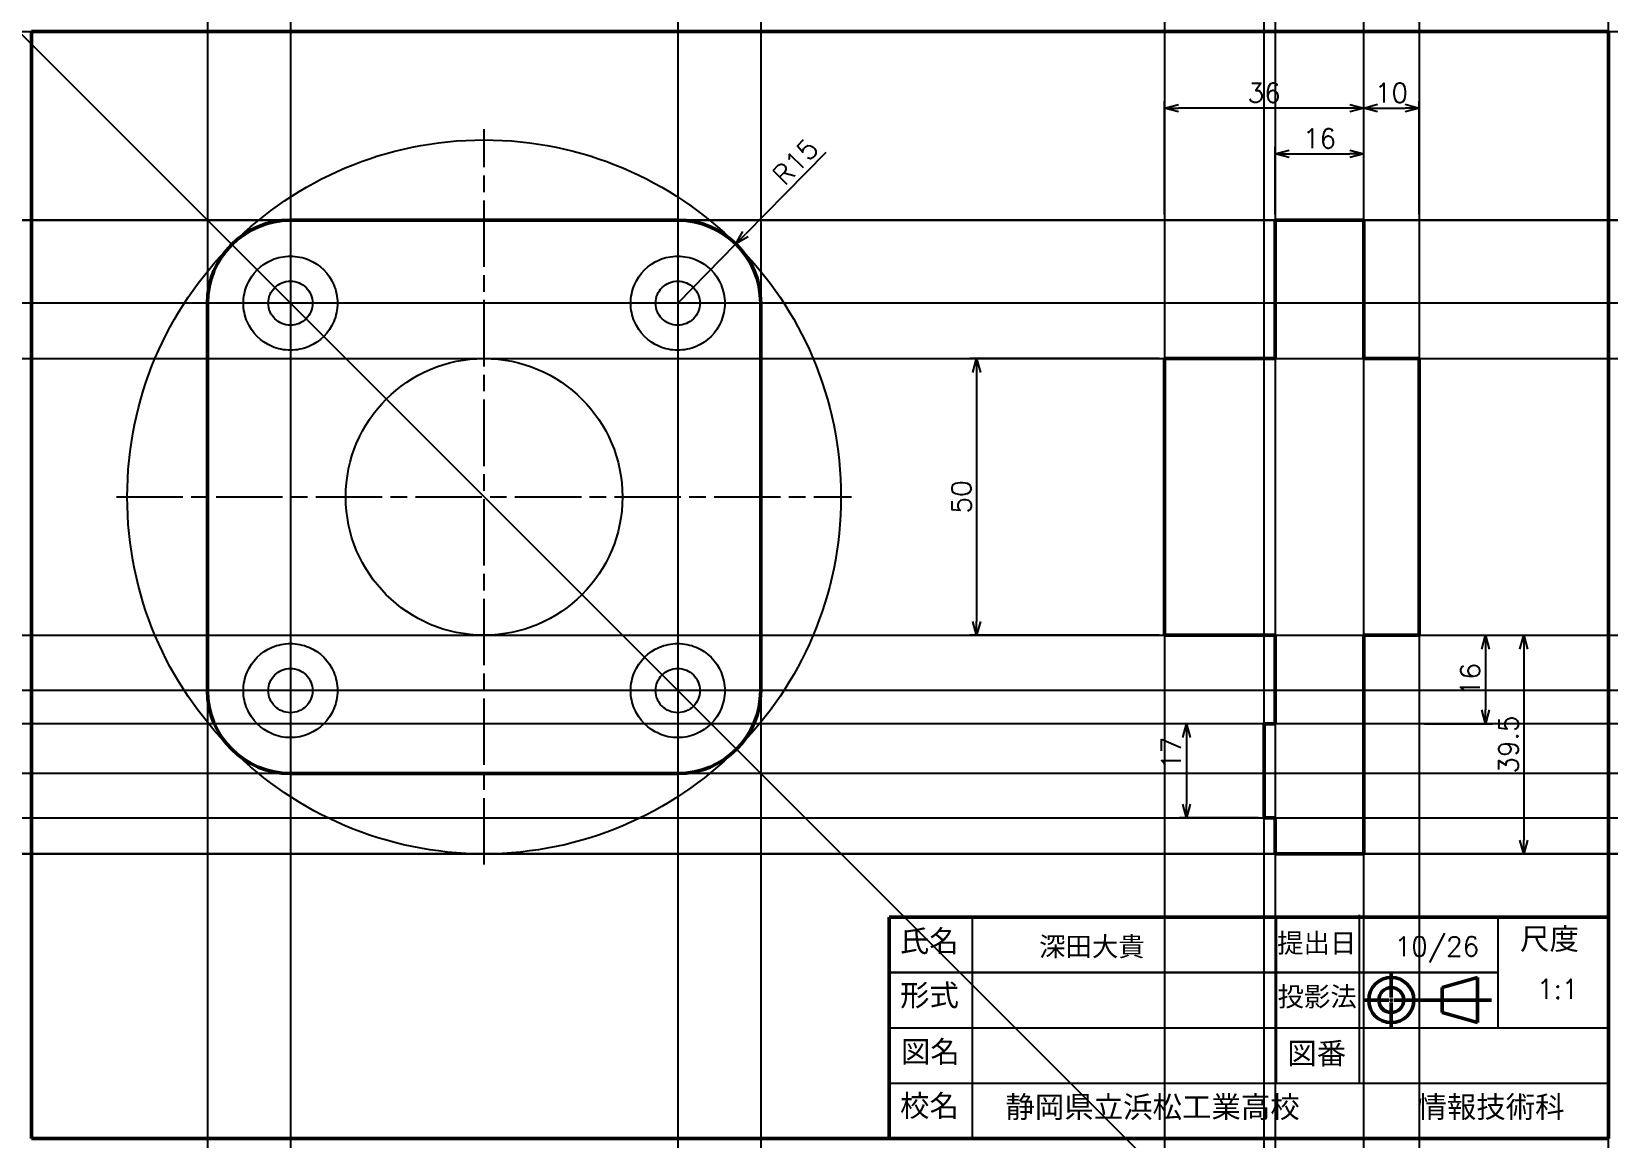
# Model space of a CAD drawing. Header units: millimetres. Extents: x 5 to 290, y 5 to 205.
import ezdxf

# ---------------------------------------------------------------- set-up
doc = ezdxf.new("R2010")
doc.units = ezdxf.units.MM
for name, pattern in [('AM_ISO08W050', [18, 12, -1.5, 3, -1.5]), ('Amconstr', [9999, 9999, 0]), ('CENTER2', [28.575, 19.05, -3.175, 3.175, -3.175])]:
    doc.linetypes.add(name, pattern=pattern)
doc.layers.get('Defpoints').update_dxf_attribs({"lineweight": 25})
for name, color, linetype, lineweight in [('AM_5', 92, 'Continuous', 25), ('AM_7', 142, 'AM_ISO08W050', 25), ('AM_CL', 1, 'Amconstr', 25), ('太\u3000線', 7, 'Continuous', 50), ('寸法線', 5, 'Continuous', 25), ('構築線', 255, 'Continuous', 25), ('表題欄', 7, 'Continuous', 50)]:
    doc.layers.add(name, color=color, linetype=linetype, lineweight=lineweight)
doc.styles.get("Standard").update_dxf_attribs({"font": 'txt.shx', "height": 3.5})
doc.dimstyles.new('ISO-25$0', dxfattribs={"dimtxt": 3.9, "dimasz": 2.5, "dimexe": 1.25, "dimexo": 1, "dimgap": 1, "dimtad": 1, "dimdsep": 46, "dimtxsty": 'Standard', "dimblk": 'OPEN30', "dimcen": 2.5, "dimadec": 0, "dimazin": 0, "dimtfac": 1, "dimtmove": 0, "dimatfit": 3, "dimldrblk": 'OPEN30', "dimfxl": 1, "dimarcsym": 0})
doc.dimstyles.new('ISO-25$4', dxfattribs={"dimtxt": 3.9, "dimasz": 2.5, "dimexe": 1.25, "dimexo": 1, "dimgap": 1, "dimtad": 1, "dimdsep": 46, "dimtxsty": 'Standard', "dimblk": 'OPEN30', "dimcen": 2.5, "dimadec": 0, "dimazin": 0, "dimtfac": 1, "dimtmove": 0, "dimatfit": 3, "dimldrblk": 'OPEN30', "dimfxl": 1, "dimarcsym": 0})

# ---------------------------------------------------------------- blocks, each defined once
blk = doc.blocks.new('*U7')
at = {"layer": '太\u3000線', "color": 0, "linetype": 'CENTER2', "transparency": 16777216}
for p, q in [((0, 0.45), (0, 4.99)), ((-5.14, 0), (-0.45, 0)), ((0.45, 0), (18.09, 0)), ((0, -5.01), (0, -0.45))]:
    blk.add_line(p, q, dxfattribs=at)
at = {"layer": '太\u3000線', "color": 0, "linetype": 'Continuous', "transparency": 16777216}
for p, q in [((-0.22, 0), (0.22, 0)), ((0, -0.22), (0, 0.22))]:
    blk.add_line(p, q, dxfattribs=at)
blk = doc.blocks.new('_Open30')
at = {"layer": '表題欄', "color": 0, "linetype": 'CENTER2', "lineweight": -2}
for p, q in [((-1, 0.27), (0, 0)), ((0, 0), (-1, -0.27)), ((0, 0), (-1, 0))]:
    blk.add_line(p, q, dxfattribs=at)
blk = doc.blocks.new('*D9')
at = {"layer": 'AM_5', "color": 0, "lineweight": -2, "transparency": 16777216}
for p, q in [((208.78, 145.92), (174.56, 145.92)), ((175.81, 143.42), (175.81, 98.42)), ((208.78, 95.92), (174.56, 95.92))]:
    blk.add_line(p, q, dxfattribs=at)
at = {"layer": 'Defpoints', "color": 0, "transparency": 16777216}
for p in [(209.78, 145.92), (175.81, 95.92), (209.78, 95.92)]:
    blk.add_point(p, dxfattribs=at)
at = {"layer": 'AM_5', "color": 0, "lineweight": -2, "transparency": 16777216, "xscale": 2.5, "yscale": 2.5, "zscale": 2.5}
for p, rotation in [((175.81, 145.92), 90), ((175.81, 95.92), 270)]:
    blk.add_blockref('_Open30', p, dxfattribs=dict(at, rotation=rotation))
at = {"layer": 'AM_5', "color": 0, "transparency": 16777216, "insert": (173.06, 120.92), "char_height": 3.5, "attachment_point": 5, "rotation": 90}
blk.add_mtext('50', dxfattribs=at)
blk = doc.blocks.new('*D10')
at = {"layer": 'AM_5', "color": 0, "lineweight": -2, "transparency": 16777216}
for p, q in [((229.78, 171.92), (229.78, 184.17)), ((232.28, 182.92), (243.28, 182.92)), ((245.78, 171.92), (245.78, 184.17))]:
    blk.add_line(p, q, dxfattribs=at)
at = {"layer": 'Defpoints', "color": 0, "transparency": 16777216}
for p in [(245.78, 182.92), (229.78, 170.92), (245.78, 170.92)]:
    blk.add_point(p, dxfattribs=at)
at = {"layer": 'AM_5', "color": 0, "lineweight": -2, "transparency": 16777216, "xscale": 2.5, "yscale": 2.5, "zscale": 2.5, "rotation": 180}
blk.add_blockref('_Open30', (229.78, 182.92), dxfattribs=at)
at = {"layer": 'AM_5', "color": 0, "lineweight": -2, "transparency": 16777216, "xscale": 2.5, "yscale": 2.5, "zscale": 2.5}
blk.add_blockref('_Open30', (245.78, 182.92), dxfattribs=at)
at = {"layer": 'AM_5', "color": 0, "transparency": 16777216, "insert": (237.78, 185.67), "char_height": 3.5, "attachment_point": 5}
blk.add_mtext('16', dxfattribs=at)
blk = doc.blocks.new('*D11')
at = {"layer": 'AM_5', "color": 0, "lineweight": -2, "transparency": 16777216}
for p, q in [((209.78, 171.92), (209.78, 192.42)), ((243.28, 191.17), (212.28, 191.17)), ((245.78, 171.92), (245.78, 192.42))]:
    blk.add_line(p, q, dxfattribs=at)
at = {"layer": 'Defpoints', "color": 0, "transparency": 16777216}
for p in [(209.78, 191.17), (209.78, 170.92), (245.78, 170.92)]:
    blk.add_point(p, dxfattribs=at)
at = {"layer": 'AM_5', "color": 0, "lineweight": -2, "transparency": 16777216, "xscale": 2.5, "yscale": 2.5, "zscale": 2.5, "rotation": 180}
blk.add_blockref('_Open30', (209.78, 191.17), dxfattribs=at)
at = {"layer": 'AM_5', "color": 0, "lineweight": -2, "transparency": 16777216, "xscale": 2.5, "yscale": 2.5, "zscale": 2.5}
blk.add_blockref('_Open30', (245.78, 191.17), dxfattribs=at)
at = {"layer": 'AM_5', "color": 0, "transparency": 16777216, "insert": (227.78, 193.92), "char_height": 3.5, "attachment_point": 5}
blk.add_mtext('36', dxfattribs=at)
blk = doc.blocks.new('*D12')
at = {"layer": 'AM_5', "color": 0, "lineweight": -2, "transparency": 16777216}
for p, q in [((245.78, 171.92), (245.78, 192.43)), ((248.28, 191.18), (253.28, 191.18)), ((255.78, 171.92), (255.78, 192.43))]:
    blk.add_line(p, q, dxfattribs=at)
at = {"layer": 'Defpoints', "color": 0, "transparency": 16777216}
for p in [(255.78, 191.18), (245.78, 170.92), (255.78, 170.92)]:
    blk.add_point(p, dxfattribs=at)
at = {"layer": 'AM_5', "color": 0, "lineweight": -2, "transparency": 16777216, "xscale": 2.5, "yscale": 2.5, "zscale": 2.5, "rotation": 180}
blk.add_blockref('_Open30', (245.78, 191.18), dxfattribs=at)
at = {"layer": 'AM_5', "color": 0, "lineweight": -2, "transparency": 16777216, "xscale": 2.5, "yscale": 2.5, "zscale": 2.5}
blk.add_blockref('_Open30', (255.78, 191.18), dxfattribs=at)
at = {"layer": 'AM_5', "color": 0, "transparency": 16777216, "insert": (250.78, 193.93), "char_height": 3.5, "attachment_point": 5}
blk.add_mtext('10', dxfattribs=at)
blk = doc.blocks.new('*D13')
at = {"layer": 'AM_5', "color": 0, "lineweight": -2, "transparency": 16777216}
for p, q in [((148.58, 183.17), (134.06, 168.4)), ((121.79, 155.92), (132.3, 166.62))]:
    blk.add_line(p, q, dxfattribs=at)
at = {"layer": 'Defpoints', "color": 0, "transparency": 16777216}
for p in [(132.3, 166.62), (121.79, 155.92)]:
    blk.add_point(p, dxfattribs=at)
at = {"layer": 'AM_5', "color": 0, "lineweight": -2, "transparency": 16777216, "xscale": 2.5, "yscale": 2.5, "zscale": 2.5, "rotation": 225.4960997174384}
blk.add_blockref('_Open30', (132.3, 166.62), dxfattribs=at)
at = {"layer": 'AM_5', "color": 0, "transparency": 16777216, "insert": (143.05, 181.48), "char_height": 3.5, "attachment_point": 5, "rotation": 45.4961}
blk.add_mtext('R15', dxfattribs=at)
blk = doc.blocks.new('*D21')
at = {"layer": 'AM_5', "color": 0, "lineweight": -2, "transparency": 16777216}
for p, q in [((256.78, 95.92), (269.03, 95.92)), ((267.78, 93.42), (267.78, 82.42)), ((256.78, 79.92), (269.03, 79.92))]:
    blk.add_line(p, q, dxfattribs=at)
at = {"layer": 'Defpoints', "color": 0, "transparency": 16777216}
for p in [(255.78, 95.92), (255.78, 79.92), (267.78, 79.92)]:
    blk.add_point(p, dxfattribs=at)
at = {"layer": 'AM_5', "color": 0, "lineweight": -2, "transparency": 16777216, "xscale": 2.5, "yscale": 2.5, "zscale": 2.5}
for p, rotation in [((267.78, 95.92), 90), ((267.78, 79.92), 270)]:
    blk.add_blockref('_Open30', p, dxfattribs=dict(at, rotation=rotation))
at = {"layer": 'AM_5', "color": 0, "transparency": 16777216, "insert": (265.03, 87.92), "char_height": 3.5, "attachment_point": 5, "rotation": 90}
blk.add_mtext('16', dxfattribs=at)
blk = doc.blocks.new('*D22')
at = {"layer": 'AM_5', "color": 0, "lineweight": -2, "transparency": 16777216}
for p, q in [((226.78, 79.92), (212.48, 79.92)), ((213.73, 77.42), (213.73, 65.42)), ((226.78, 62.92), (212.48, 62.92))]:
    blk.add_line(p, q, dxfattribs=at)
at = {"layer": 'Defpoints', "color": 0, "transparency": 16777216}
for p in [(227.78, 79.92), (213.73, 62.92), (227.78, 62.92)]:
    blk.add_point(p, dxfattribs=at)
at = {"layer": 'AM_5', "color": 0, "lineweight": -2, "transparency": 16777216, "xscale": 2.5, "yscale": 2.5, "zscale": 2.5}
for p, rotation in [((213.73, 79.92), 90), ((213.73, 62.92), 270)]:
    blk.add_blockref('_Open30', p, dxfattribs=dict(at, rotation=rotation))
at = {"layer": 'AM_5', "color": 0, "transparency": 16777216, "insert": (210.98, 74.61), "char_height": 3.5, "attachment_point": 5, "rotation": 90}
blk.add_mtext('17', dxfattribs=at)
blk = doc.blocks.new('*D24')
at = {"layer": 'AM_5', "color": 0, "lineweight": -2, "transparency": 16777216}
for p, q in [((230.78, 95.92), (275.93, 95.92)), ((274.68, 93.42), (274.68, 58.92)), ((230.78, 56.42), (275.93, 56.42))]:
    blk.add_line(p, q, dxfattribs=at)
at = {"layer": 'Defpoints', "color": 0, "transparency": 16777216}
for p in [(229.78, 95.92), (229.78, 56.42), (274.68, 56.42)]:
    blk.add_point(p, dxfattribs=at)
at = {"layer": 'AM_5', "color": 0, "lineweight": -2, "transparency": 16777216, "xscale": 2.5, "yscale": 2.5, "zscale": 2.5}
for p, rotation in [((274.68, 95.92), 90), ((274.68, 56.42), 270)]:
    blk.add_blockref('_Open30', p, dxfattribs=dict(at, rotation=rotation))
at = {"layer": 'AM_5', "color": 0, "transparency": 16777216, "insert": (271.93, 76.17), "char_height": 3.5, "attachment_point": 5, "rotation": 90}
blk.add_mtext('39.5', dxfattribs=at)

msp = doc.modelspace()

# ---------------------------------------------------------------- linework, layer by layer
at = {"layer": 'AM_7'}
for p, q in [((86.79, 54.5), (86.79, 187.341)), ((20.369, 120.921), (153.211, 120.921))]:
    msp.add_line(p, q, dxfattribs=at)
at = {"layer": 'AM_CL'}
for p, direction in [((36.79, 170.921), (0.7071068, -0.7071068)), ((36.79, 120.921), (0, -1)), ((51.79, 120.921), (0, -1)), ((121.79, 120.921), (0, -1)), ((136.79, 120.921), (0, -1)), ((209.782, 151.343), (0, -1)), ((227.782, 79.688), (0, 1)), ((229.782, 151.343), (0, -1)), ((245.782, 151.343), (0, 1)), ((255.782, 151.343), (0, -1)), ((86.79, 170.921), (-1, 0)), ((41.656, 170.921), (1, 0)), ((39.266, 170.921), (-1, 0)), ((86.79, 155.921), (-1, 0)), ((86.79, 145.921), (1, 0)), ((86.79, 95.921), (1, 0)), ((86.79, 85.921), (-1, 0)), ((234.953, 79.921), (-1, 0)), ((86.79, 70.921), (-1, 0)), ((224.517, 62.921), (1, 0)), ((86.79, 56.423), (1, 0)), ((237.024, 56.421), (-1, 0)), ((234.846, 56.421), (-1, 0))]:
    msp.add_xline(p, direction, dxfattribs=at)
for centre, radius in [((86.79, 120.921), 64.497), ((51.79, 155.921), 8.5), ((121.79, 155.921), 8.5), ((51.79, 155.921), 4), ((121.79, 155.921), 4), ((86.79, 120.921), 25), ((51.79, 85.921), 8.5), ((121.79, 85.921), 8.5), ((51.79, 85.921), 4), ((121.79, 85.921), 4)]:
    msp.add_circle(centre, radius, dxfattribs=at)
at = {"layer": '太\u3000線'}
for p, q in [((5, 205), (290, 205)), ((5, 205), (5, 5)), ((290, 205), (290, 5)), ((51.79, 170.921), (121.79, 170.921)), ((245.782, 170.921), (229.782, 170.921)), ((229.782, 170.921), (229.782, 145.921)), ((245.782, 170.921), (245.782, 145.921)), ((36.79, 85.921), (36.79, 155.921)), ((136.79, 155.921), (136.79, 85.921)), ((229.782, 145.921), (209.782, 145.921)), ((209.782, 145.921), (209.782, 95.921)), ((245.782, 145.921), (255.782, 145.921)), ((255.782, 145.921), (255.782, 95.921)), ((209.782, 95.921), (229.782, 95.921)), ((229.782, 95.921), (229.782, 79.921)), ((245.782, 95.921), (255.782, 95.921)), ((245.782, 95.921), (245.782, 56.423)), ((227.782, 79.921), (229.782, 79.921)), ((227.782, 79.921), (227.782, 62.921)), ((121.79, 70.921), (51.79, 70.921)), ((229.782, 62.921), (227.782, 62.921)), ((229.782, 56.421), (229.782, 62.921)), ((245.782, 56.421), (229.782, 56.421)), ((259.925, 32.253), (266.321, 34.084)), ((259.925, 27.759), (259.925, 32.253)), ((266.321, 34.084), (266.321, 25.928)), ((266.321, 25.928), (259.925, 27.759)), ((5, 5), (290, 5))]:
    msp.add_line(p, q, dxfattribs=at)
for radius in [4.078, 2.247]:
    msp.add_circle((250.747, 30.006), radius, dxfattribs=at)
for centre, start, end in [((51.79, 155.921), 90, 180), ((121.79, 155.921), 0, 90), ((51.79, 85.921), 180, 270), ((121.79, 85.921), 270, 0)]:
    msp.add_arc(centre, 15, start, end, dxfattribs=at)
at = {"layer": '寸法線', "color": 5, "lineweight": 25}
msp.add_line((290, 5), (290, 5), dxfattribs=at)
at = {"layer": '構築線'}
for p, q in [((266.321, 34.084), (259.925, 32.253)), ((259.925, 32.253), (259.925, 27.759)), ((266.321, 25.928), (266.321, 34.084)), ((259.925, 27.759), (266.321, 25.928))]:
    msp.add_line(p, q, dxfattribs=at)
for p, direction in [((0, 205), (1, 0)), ((290, 0), (0, 1))]:
    msp.add_xline(p, direction, dxfattribs=at)
for radius in [4.078, 2.247]:
    msp.add_circle((250.747, 30.006), radius, dxfattribs=at)
at = {"layer": '表題欄', "lineweight": 50}
for p, q in [((160, 45), (290, 45)), ((160, 45), (160, 5)), ((290, 45), (290, 45))]:
    msp.add_line(p, q, dxfattribs=at)
at = {"layer": '表題欄', "color": 5, "lineweight": 25}
for p, q in [((175, 45), (175, 5)), ((230, 15), (230, 45)), ((245, 35.035), (245, 45.393)), ((270, 45), (270, 25)), ((160, 35), (270, 35)), ((270, 35), (160, 35)), ((245, 24.974), (245, 35.035)), ((160, 25), (290, 25)), ((245, 15), (245, 25)), ((160, 15), (290, 15)), ((160, 15), (290, 15))]:
    msp.add_line(p, q, dxfattribs=at)

# ---------------------------------------------------------------- block references
at = {"layer": '太\u3000線', "linetype": 'CENTER2'}
msp.add_blockref('*U7', (250.747, 30.006), dxfattribs=at)

# ---------------------------------------------------------------- texts
at = {"layer": '表題欄', "lineweight": 50, "attachment_point": 1}
for s, insert, char_height, width in [('{\\fＭＳ Ｐゴシック|b0|i0|c128|p2;氏名}', (161.917, 42.625), 3.9, 14.5173), ('{\\fＭＳ Ｐゴシック|b0|i0|c128|p2;尺度}', (274.035, 43.025), 3.9, 15.9987), ('{\\fＭＳ Ｐゴシック|b0|i0|c128|p2;提出日}', (230.115, 42.061), 3.5, 14.6241), ('{\\fＭＳ Ｐゴシック|b0|i0|c128|p2;形式}', (161.968, 32.829), 3.9, 14.5173), ('{\\fＭＳ Ｐゴシック|b0|i0|c128|p2;投影法}', (230.187, 32.372), 3.5, 15.1099), ('{\\fＭＳ Ｐゴシック|b0|i0|c128|p2;図名}', (162.126, 22.623), 3.9, 14.08791), ('{\\fＭＳ Ｐゴシック|b0|i0|c128|p2;図番}', (231.964, 22.327), 3.9, 15.4062), ('{\\fＭＳ Ｐゴシック|b0|i0|c128|p2;校名}', (161.961, 12.864), 3.9, 14.9068), ('{\\fMS PGothic|b0|i0|c128|p2;静岡県立浜松工業高校\u3000\u3000\u3000\u3000情報技術科}', (181.006, 12.654), 3.9, 114.3611)]:
    msp.add_mtext(s, dxfattribs=dict(at, insert=insert, char_height=char_height, width=width))
at = {"layer": '表題欄', "char_height": 3.5, "attachment_point": 1}
for s, width, insert in [('{\\fArial Unicode MS|b0|i0|c134|p0;深田\\fArial Unicode MS|b0|i0|c128|p0;大貴}', 90.0898, (187.098, 41.426)), ('10/26', 13.80404, (251.346, 41.446))]:
    msp.add_mtext_dynamic_manual_height_columns(s, width=width, gutter_width=17.5, heights=[0], dxfattribs=dict(at, insert=insert))
at = {"layer": '表題欄', "insert": (277.076, 33.753), "char_height": 3.5, "attachment_point": 1}
msp.add_mtext('1:1', dxfattribs=at)

# ---------------------------------------------------------------- dimensions: what is measured, and where the dimension line sits
at = {"layer": 'AM_5'}
for p1, p2, distance, picture, middle in [((245.782, 170.921), (209.782, 170.921), -20.253, '*D11', (227.782, 193.924)), ((229.782, 170.921), (245.782, 170.921), 12, '*D10', (237.782, 185.671)), ((209.782, 145.921), (209.782, 95.921), -33.97, '*D9', (173.062, 120.921)), ((229.782, 95.921), (229.782, 56.423), 44.895, '*D24', (271.927, 76.172)), ((255.782, 95.921), (255.782, 79.921), 12, '*D21', (265.032, 87.921))]:
    dim = msp.add_aligned_dim(p1=p1, p2=p2, distance=distance, dimstyle='ISO-25$0', override={"dimpost": ''}, dxfattribs=at)
    dim.commit()
    dim.dimension.update_dxf_attribs({"geometry": picture, "text_midpoint": middle})
dim = msp.add_aligned_dim(p1=(245.782, 170.921), p2=(255.782, 170.921), distance=20.259, dimstyle='ISO-25$0', dxfattribs=at)
dim.commit()
dim.dimension.update_dxf_attribs({"geometry": '*D12', "text_midpoint": (250.782, 193.93)})
dim = msp.add_radius_dim(center=(121.79, 155.921), mpoint=(132.304, 166.619), dimstyle='ISO-25$4', override={"dimpost": ''}, dxfattribs=at)
dim.commit()
dim.dimension.update_dxf_attribs({"geometry": '*D13', "text_midpoint": (145.013, 179.549), "dimtype": 164})
dim = msp.add_linear_dim(base=(213.731, 62.921), p1=(227.782, 79.921), p2=(227.782, 62.921), angle=270, dimstyle='ISO-25$0', dxfattribs=at)
dim.commit()
dim.dimension.update_dxf_attribs({"geometry": '*D22', "text_midpoint": (213.731, 74.607), "dimtype": 161})

doc.saveas('drawing.dxf')
